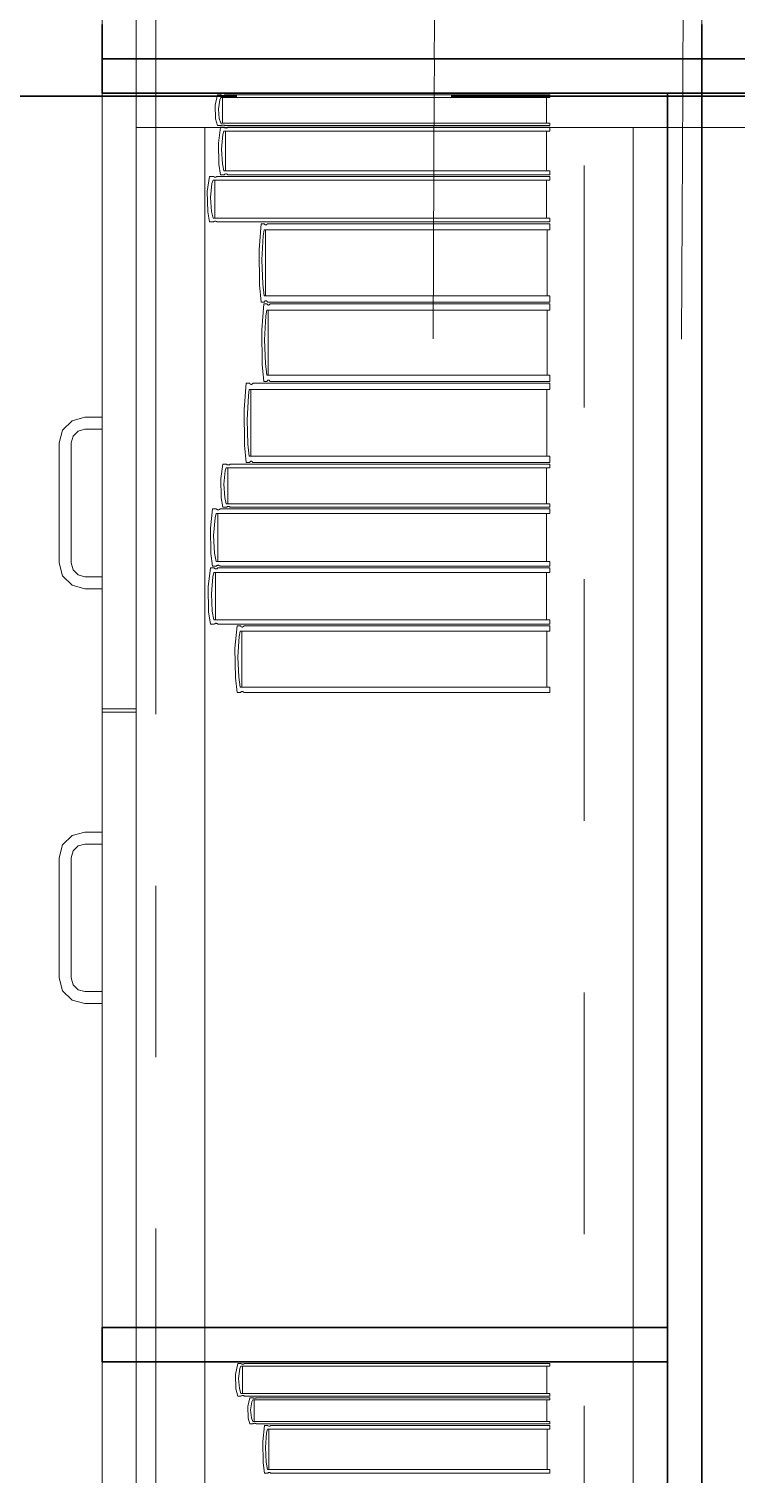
# Model space of a CAD drawing. Header units: inches. Extents: x -19 to 5698, y -728 to 92.
# Drawn here: x 293.746 to 294.159, y 9.007 to 9.85 of the extents above; entities that cross this region are included whole.
import ezdxf

# ---------------------------------------------------------------- set-up
doc = ezdxf.new("R2010")
doc.units = ezdxf.units.IN
doc.header["$MEASUREMENT"] = 0
doc.set_wipeout_variables(frame=1)
for name, pattern in [('HIDDEN', [0.375, 0.25, -0.125]), ('Hidden Line', [0.195611, 0.141111, -0.0545]), ('Punto & Raya', [0.65, 0.5, -0.075, 0, -0.075]), ('RAYITAS', [0.375, 0.25, -0.125]), ('Wipeout_Contour', [1, 0, -1])]:
    doc.linetypes.add(name, pattern=pattern)
for name, color, linetype, lineweight in [('00 conduct tomacorr', 120, 'HIDDEN', 30), ('T-TECHO-E', 150, 'Continuous', 20), ('TOMACORRIENTE', 22, 'RAYITAS', 9)]:
    doc.layers.add(name, color=color, linetype=linetype, lineweight=lineweight)
for name, color, linetype in [('02 _ ARQ _ ALB _ Ejes Generales', 251, 'Continuous'), ('08 _ STR _ EXT _ 09 Vigas', 251, 'Continuous'), ('Interior - Mobiliario', 7, 'Continuous')]:
    doc.layers.add(name, color=color, linetype=linetype)

# ---------------------------------------------------------------- blocks, each defined once
blk = doc.blocks.new('a')
at = {"layer": 'TOMACORRIENTE', "ltscale": 0.05}
h = blk.add_hatch(color=4, dxfattribs=at)
edge = h.paths.add_edge_path()
edge.add_arc((0, 0.0752), 0.02106, 0, 360)
at = {"layer": 'TOMACORRIENTE', "color": 4}
for p, q in [((-0.14553, 0.09625), (-0.0515, 0.09625)), ((-0.09851, 0.09625), (-0.09851, -0.09657)), ((0, 0.09625), (0, -0.09625)), ((0.06232, -0.09625), (0.06232, 0.09625))]:
    blk.add_line(p, q, dxfattribs=at)
blk.add_circle((0, 0.0752), 0.02106, dxfattribs=at)
blk = doc.blocks.new('CABLE 3FACE')
at = {"layer": 'T-TECHO-E', "rotation": 59.94170052614085}
blk.add_blockref('a', (0, 0), dxfattribs=at)

msp = doc.modelspace()

# ---------------------------------------------------------------- linework, layer by layer
at = {"layer": 'Interior - Mobiliario', "color": 175, "linetype": 'Continuous', "lineweight": 13}
for p, q in [((293.80862, 8.35227), (293.80862, 9.81227)), ((293.80862, 9.81227), (294.11862, 9.81227)), ((294.11862, 9.81227), (294.11862, 8.35227)), ((293.8549, 9.79732), (293.85466, 9.80531)), ((293.85597, 9.7934), (293.8549, 9.79732)), ((293.85652, 9.80301), (293.85701, 9.79751)), ((293.85701, 9.79751), (293.85791, 9.79483)), ((293.80862, 9.79227), (293.84862, 9.79227)), ((293.84862, 9.79227), (294.09862, 9.79227)), ((293.85807, 9.7934), (293.85597, 9.7934)), ((293.85652, 9.78317), (293.85781, 9.7924)), ((293.85781, 9.7924), (293.8599, 9.7924)), ((293.85791, 9.79483), (294.04996, 9.79483)), ((293.85818, 9.79347), (293.85807, 9.7934)), ((293.85843, 9.79358), (293.85818, 9.79347)), ((293.85916, 9.78809), (293.85836, 9.77961)), ((293.85869, 9.79365), (293.85843, 9.79358)), ((293.85897, 9.7937), (293.85869, 9.79365)), ((293.85926, 9.7937), (293.85897, 9.7937)), ((293.85973, 9.79019), (293.85916, 9.78809)), ((293.85954, 9.79367), (293.85926, 9.7937)), ((293.85981, 9.7936), (293.85954, 9.79367)), ((294.04996, 9.79019), (293.85973, 9.79019)), ((293.86006, 9.7935), (293.85981, 9.7936)), ((293.8599, 9.7924), (293.86005, 9.79225)), ((293.86005, 9.79225), (293.8603, 9.79209)), ((293.86022, 9.7934), (293.86006, 9.7935)), ((294.04996, 9.7934), (293.86022, 9.7934)), ((293.8603, 9.79209), (293.86057, 9.79199)), ((293.86057, 9.79199), (293.86085, 9.79194)), ((293.86069, 9.76695), (293.86069, 9.79019)), ((293.86085, 9.79194), (293.86113, 9.79194)), ((293.86113, 9.79194), (293.86141, 9.79201)), ((293.86141, 9.79201), (293.86168, 9.79213)), ((293.86168, 9.79213), (293.86192, 9.79229)), ((293.86192, 9.79229), (293.86202, 9.7924)), ((293.86202, 9.7924), (294.04996, 9.7924)), ((294.04804, 9.79019), (294.04804, 9.76695)), ((294.04996, 9.79483), (294.04996, 9.7934)), ((294.04996, 9.7924), (294.04996, 9.79019)), ((293.85676, 9.7708), (293.85652, 9.78317)), ((293.85836, 9.77961), (293.85885, 9.77109)), ((293.85781, 9.76473), (293.85676, 9.7708)), ((293.85885, 9.77109), (293.85973, 9.76695)), ((293.85006, 9.75487), (293.85139, 9.76373)), ((293.85139, 9.76373), (293.85355, 9.76373)), ((293.85338, 9.76161), (293.85279, 9.75959)), ((294.04996, 9.76161), (293.85338, 9.76161)), ((293.85355, 9.76373), (293.85371, 9.76359)), ((293.85371, 9.76359), (293.85397, 9.76344)), ((293.85397, 9.76344), (293.85425, 9.76334)), ((293.85425, 9.76334), (293.85453, 9.76329)), ((293.85437, 9.73929), (293.85437, 9.76161)), ((293.85453, 9.76329), (293.85483, 9.76329)), ((293.85483, 9.76329), (293.85511, 9.76335)), ((293.85511, 9.76335), (293.85539, 9.76347)), ((293.85539, 9.76347), (293.85564, 9.76363)), ((293.85564, 9.76363), (293.85575, 9.76373)), ((293.85575, 9.76373), (294.04996, 9.76373)), ((293.8599, 9.76473), (293.85781, 9.76473)), ((293.85973, 9.76695), (294.04996, 9.76695)), ((293.86, 9.76484), (293.8599, 9.76473)), ((293.86025, 9.76501), (293.86, 9.76484)), ((293.86051, 9.76512), (293.86025, 9.76501)), ((293.86079, 9.76519), (293.86051, 9.76512)), ((293.86107, 9.76519), (293.86079, 9.76519)), ((293.86135, 9.76514), (293.86107, 9.76519)), ((293.86162, 9.76504), (293.86135, 9.76514)), ((293.86187, 9.76488), (293.86162, 9.76504)), ((293.86202, 9.76473), (293.86187, 9.76488)), ((294.04996, 9.76473), (293.86202, 9.76473)), ((294.04798, 9.76161), (294.04798, 9.73929)), ((294.04996, 9.76695), (294.04996, 9.76473)), ((294.04996, 9.76373), (294.04996, 9.76161)), ((293.8503, 9.74299), (293.85006, 9.75487)), ((293.85279, 9.75959), (293.85196, 9.75144)), ((293.85196, 9.75144), (293.85246, 9.74327)), ((293.85139, 9.73716), (293.8503, 9.74299)), ((293.85355, 9.73716), (293.85139, 9.73716)), ((293.85246, 9.74327), (293.85338, 9.73929)), ((293.85338, 9.73929), (294.04996, 9.73929)), ((293.85366, 9.73726), (293.85355, 9.73716)), ((293.85391, 9.73743), (293.85366, 9.73726)), ((293.85418, 9.73754), (293.85391, 9.73743)), ((293.85447, 9.7376), (293.85418, 9.73754)), ((293.85476, 9.73761), (293.85447, 9.7376)), ((293.85505, 9.73756), (293.85476, 9.73761)), ((293.85533, 9.73746), (293.85505, 9.73756)), ((293.85558, 9.7373), (293.85533, 9.73746)), ((293.85575, 9.73716), (293.85558, 9.7373)), ((294.04996, 9.73716), (293.85575, 9.73716)), ((293.88034, 9.72091), (293.88147, 9.73616)), ((293.88147, 9.73616), (293.88331, 9.73616)), ((293.88331, 9.73616), (293.88344, 9.73592)), ((293.88508, 9.73598), (293.88517, 9.73616)), ((293.88517, 9.73616), (294.04996, 9.73616)), ((294.04996, 9.73929), (294.04996, 9.73716)), ((294.04996, 9.73616), (294.04996, 9.7325)), ((293.88266, 9.72904), (293.88196, 9.71502)), ((293.88316, 9.7325), (293.88266, 9.72904)), ((294.04996, 9.7325), (293.88316, 9.7325)), ((293.88344, 9.73592), (293.88366, 9.73565)), ((293.88366, 9.73565), (293.8839, 9.73548)), ((293.8839, 9.73548), (293.88414, 9.7354)), ((293.884, 9.69409), (293.884, 9.7325)), ((293.88414, 9.7354), (293.88439, 9.73541)), ((293.88439, 9.73541), (293.88463, 9.73551)), ((293.88463, 9.73551), (293.88487, 9.73571)), ((293.88487, 9.73571), (293.88508, 9.73598)), ((294.04828, 9.7325), (294.04828, 9.69409)), ((293.88055, 9.70046), (293.88034, 9.72091)), ((293.88196, 9.71502), (293.88238, 9.70094)), ((293.88147, 9.69043), (293.88055, 9.70046)), ((293.88238, 9.70094), (293.88316, 9.69409)), ((293.88316, 9.69409), (294.04996, 9.69409)), ((294.04996, 9.69409), (294.04996, 9.69043)), ((293.88331, 9.69043), (293.88147, 9.69043)), ((293.88192, 9.67433), (293.88304, 9.68943)), ((293.88304, 9.68943), (293.88486, 9.68943)), ((293.8834, 9.69061), (293.88331, 9.69043)), ((293.88361, 9.69089), (293.8834, 9.69061)), ((293.88384, 9.69108), (293.88361, 9.69089)), ((293.88409, 9.69119), (293.88384, 9.69108)), ((293.88434, 9.6912), (293.88409, 9.69119)), ((293.88471, 9.68581), (293.88422, 9.68238)), ((293.88458, 9.69111), (293.88434, 9.6912)), ((293.88482, 9.69094), (293.88458, 9.69111)), ((294.04996, 9.68581), (293.88471, 9.68581)), ((293.88503, 9.69068), (293.88482, 9.69094)), ((293.88486, 9.68943), (293.88499, 9.68919)), ((293.88499, 9.68919), (293.88521, 9.68893)), ((293.88517, 9.69043), (293.88503, 9.69068)), ((294.04996, 9.69043), (293.88517, 9.69043)), ((293.88521, 9.68893), (293.88544, 9.68876)), ((293.88544, 9.68876), (293.88569, 9.68868)), ((293.88555, 9.64777), (293.88555, 9.68581)), ((293.88569, 9.68868), (293.88593, 9.68869)), ((293.88593, 9.68869), (293.88617, 9.68879)), ((293.88617, 9.68879), (293.8864, 9.68898)), ((293.8864, 9.68898), (293.88661, 9.68926)), ((293.88661, 9.68926), (293.88671, 9.68943)), ((293.88671, 9.68943), (294.04996, 9.68943)), ((294.0483, 9.68581), (294.0483, 9.64777)), ((294.04996, 9.68943), (294.04996, 9.68581)), ((293.88422, 9.68238), (293.88352, 9.66849)), ((293.88213, 9.65408), (293.88192, 9.67433)), ((293.88352, 9.66849), (293.88395, 9.65455)), ((293.88304, 9.64415), (293.88213, 9.65408)), ((293.88395, 9.65455), (293.88471, 9.64777)), ((293.88486, 9.64415), (293.88304, 9.64415)), ((293.88471, 9.64777), (294.04996, 9.64777)), ((293.88495, 9.64433), (293.88486, 9.64415)), ((293.88516, 9.6446), (293.88495, 9.64433)), ((293.88539, 9.64479), (293.88516, 9.6446)), ((293.88563, 9.6449), (293.88539, 9.64479)), ((293.88588, 9.64491), (293.88563, 9.6449)), ((293.88612, 9.64482), (293.88588, 9.64491)), ((293.88635, 9.64465), (293.88612, 9.64482)), ((293.88657, 9.64439), (293.88635, 9.64465)), ((293.88671, 9.64415), (293.88657, 9.64439)), ((294.04996, 9.64415), (293.88671, 9.64415)), ((294.04996, 9.64777), (294.04996, 9.64415)), ((293.87158, 9.62771), (293.87277, 9.64315)), ((293.87277, 9.64315), (293.8747, 9.64315)), ((293.87402, 9.63593), (293.87328, 9.62173)), ((293.87454, 9.63945), (293.87402, 9.63593)), ((294.04996, 9.63945), (293.87454, 9.63945)), ((293.8747, 9.64315), (293.87484, 9.6429)), ((293.87484, 9.6429), (293.87507, 9.64264)), ((293.87507, 9.64264), (293.87532, 9.64246)), ((293.87532, 9.64246), (293.87558, 9.64238)), ((293.87543, 9.60055), (293.87543, 9.63945)), ((293.87558, 9.64238), (293.87584, 9.64239)), ((293.87584, 9.64239), (293.87609, 9.64249)), ((293.87609, 9.64249), (293.87634, 9.64269)), ((293.87634, 9.64269), (293.87656, 9.64297)), ((293.87656, 9.64297), (293.87666, 9.64315)), ((293.87666, 9.64315), (294.04996, 9.64315)), ((294.04819, 9.63945), (294.04819, 9.60055)), ((294.04996, 9.64315), (294.04996, 9.63945)), ((293.8718, 9.607), (293.87158, 9.62771)), ((293.76563, 9.61577), (293.77112, 9.62126)), ((293.77112, 9.62126), (293.77862, 9.62327)), ((293.77862, 9.62327), (293.78862, 9.62327)), ((293.78862, 9.62327), (293.78862, 9.61627)), ((293.87328, 9.62173), (293.87373, 9.60748)), ((293.76362, 9.60827), (293.76563, 9.61577)), ((293.77169, 9.61227), (293.77062, 9.60827)), ((293.77462, 9.6152), (293.77169, 9.61227)), ((293.77862, 9.61627), (293.77462, 9.6152)), ((293.78862, 9.61627), (293.77862, 9.61627)), ((293.76362, 9.53827), (293.76362, 9.60827)), ((293.77062, 9.60827), (293.77062, 9.53827)), ((293.87277, 9.59684), (293.8718, 9.607)), ((293.87373, 9.60748), (293.87454, 9.60055)), ((293.85793, 9.58748), (293.85921, 9.59584)), ((293.85921, 9.59584), (293.86128, 9.59584)), ((293.86111, 9.59384), (293.86055, 9.59194)), ((294.04996, 9.59384), (293.86111, 9.59384)), ((293.86128, 9.59584), (293.86144, 9.59571)), ((293.86144, 9.59571), (293.86168, 9.59556)), ((293.86168, 9.59556), (293.86195, 9.59547)), ((293.86195, 9.59547), (293.86223, 9.59542)), ((293.86207, 9.57279), (293.86207, 9.59384)), ((293.86223, 9.59542), (293.86251, 9.59543)), ((293.86251, 9.59543), (293.86278, 9.59549)), ((293.86278, 9.59549), (293.86305, 9.59559)), ((293.86305, 9.59559), (293.86329, 9.59574)), ((293.86329, 9.59574), (293.86339, 9.59584)), ((293.86339, 9.59584), (294.04996, 9.59584)), ((293.8747, 9.59684), (293.87277, 9.59684)), ((293.87454, 9.60055), (294.04996, 9.60055)), ((293.8748, 9.59702), (293.8747, 9.59684)), ((293.87502, 9.5973), (293.8748, 9.59702)), ((293.87526, 9.5975), (293.87502, 9.5973)), ((293.87552, 9.5976), (293.87526, 9.5975)), ((293.87578, 9.59762), (293.87552, 9.5976)), ((293.87604, 9.59753), (293.87578, 9.59762)), ((293.87629, 9.59735), (293.87604, 9.59753)), ((293.87651, 9.59709), (293.87629, 9.59735)), ((293.87666, 9.59684), (293.87651, 9.59709)), ((294.04996, 9.59684), (293.87666, 9.59684)), ((294.04806, 9.59384), (294.04806, 9.57279)), ((294.04996, 9.60055), (294.04996, 9.59684)), ((294.04996, 9.59584), (294.04996, 9.59384)), ((293.85816, 9.57628), (293.85793, 9.58748)), ((293.86055, 9.59194), (293.85975, 9.58425)), ((293.85921, 9.57078), (293.85816, 9.57628)), ((293.85975, 9.58425), (293.86024, 9.57654)), ((293.86024, 9.57654), (293.86111, 9.57279)), ((293.85184, 9.55865), (293.85316, 9.56978)), ((293.85316, 9.56978), (293.8553, 9.56978)), ((293.8553, 9.56978), (293.85546, 9.5696)), ((293.85546, 9.5696), (293.85572, 9.56941)), ((293.85572, 9.56941), (293.85599, 9.56929)), ((293.85599, 9.56929), (293.85628, 9.56922)), ((293.85628, 9.56922), (293.85657, 9.56923)), ((293.85657, 9.56923), (293.85685, 9.56931)), ((293.85685, 9.56931), (293.85712, 9.56945)), ((293.85712, 9.56945), (293.85737, 9.56965)), ((293.85737, 9.56965), (293.85748, 9.56978)), ((293.85748, 9.56978), (294.04996, 9.56978)), ((293.86128, 9.57078), (293.85921, 9.57078)), ((293.86111, 9.57279), (294.04996, 9.57279)), ((293.86139, 9.57088), (293.86128, 9.57078)), ((293.86163, 9.57103), (293.86139, 9.57088)), ((293.86189, 9.57114), (293.86163, 9.57103)), ((293.86216, 9.5712), (293.86189, 9.57114)), ((293.86245, 9.5712), (293.86216, 9.5712)), ((293.86272, 9.57116), (293.86245, 9.5712)), ((293.86299, 9.57106), (293.86272, 9.57116)), ((293.86324, 9.57092), (293.86299, 9.57106)), ((293.86339, 9.57078), (293.86324, 9.57092)), ((294.04996, 9.57078), (293.86339, 9.57078)), ((294.04996, 9.57279), (294.04996, 9.57078)), ((294.04996, 9.56978), (294.04996, 9.56711)), ((293.85455, 9.56458), (293.85373, 9.55434)), ((293.85513, 9.56711), (293.85455, 9.56458)), ((294.04996, 9.56711), (293.85513, 9.56711)), ((293.85611, 9.53906), (293.85611, 9.56711)), ((294.048, 9.56711), (294.048, 9.53906)), ((293.85209, 9.54371), (293.85184, 9.55865)), ((293.85373, 9.55434), (293.85423, 9.54406)), ((293.85316, 9.53639), (293.85209, 9.54371)), ((293.85423, 9.54406), (293.85513, 9.53906)), ((293.76563, 9.53077), (293.76362, 9.53827)), ((293.77062, 9.53827), (293.77169, 9.53427)), ((293.77169, 9.53427), (293.77462, 9.53134)), ((293.85052, 9.52443), (293.85185, 9.53539)), ((293.85185, 9.53539), (293.85401, 9.53539)), ((293.8553, 9.53639), (293.85316, 9.53639)), ((293.85401, 9.53539), (293.85417, 9.53521)), ((293.85417, 9.53521), (293.85443, 9.53502)), ((293.85443, 9.53502), (293.8547, 9.5349)), ((293.8547, 9.5349), (293.85499, 9.53484)), ((293.85499, 9.53484), (293.85528, 9.53485)), ((293.85513, 9.53906), (294.04996, 9.53906)), ((293.85528, 9.53485), (293.85557, 9.53492)), ((293.85541, 9.53652), (293.8553, 9.53639)), ((293.85566, 9.53672), (293.85541, 9.53652)), ((293.85557, 9.53492), (293.85584, 9.53506)), ((293.85593, 9.53686), (293.85566, 9.53672)), ((293.85584, 9.53506), (293.85609, 9.53526)), ((293.85622, 9.53694), (293.85593, 9.53686)), ((293.85609, 9.53526), (293.8562, 9.53539)), ((293.8562, 9.53539), (294.04996, 9.53539)), ((293.85651, 9.53695), (293.85622, 9.53694)), ((293.85679, 9.53688), (293.85651, 9.53695)), ((293.85707, 9.53676), (293.85679, 9.53688)), ((293.85732, 9.53657), (293.85707, 9.53676)), ((293.85748, 9.53639), (293.85732, 9.53657)), ((294.04996, 9.53639), (293.85748, 9.53639)), ((294.04996, 9.53906), (294.04996, 9.53639)), ((294.04996, 9.53539), (294.04996, 9.53276)), ((293.77112, 9.52528), (293.76563, 9.53077)), ((293.77462, 9.53134), (293.77862, 9.53027)), ((293.77862, 9.53027), (293.78862, 9.53027)), ((293.78862, 9.53027), (293.78862, 9.52327)), ((293.85325, 9.53026), (293.85242, 9.52019)), ((293.85383, 9.53276), (293.85325, 9.53026)), ((294.04996, 9.53276), (293.85383, 9.53276)), ((293.85482, 9.50515), (293.85482, 9.53276)), ((294.04798, 9.53276), (294.04798, 9.50515)), ((293.77862, 9.52327), (293.77112, 9.52528)), ((293.78862, 9.52327), (293.77862, 9.52327)), ((293.85077, 9.50973), (293.85052, 9.52443)), ((293.85242, 9.52019), (293.85292, 9.51007)), ((293.85185, 9.50252), (293.85077, 9.50973)), ((293.85292, 9.51007), (293.85383, 9.50515)), ((293.85401, 9.50252), (293.85185, 9.50252)), ((293.85383, 9.50515), (294.04996, 9.50515)), ((293.85412, 9.50265), (293.85401, 9.50252)), ((293.85437, 9.50284), (293.85412, 9.50265)), ((293.85464, 9.50298), (293.85437, 9.50284)), ((293.85493, 9.50306), (293.85464, 9.50298)), ((293.85522, 9.50307), (293.85493, 9.50306)), ((293.85551, 9.50301), (293.85522, 9.50307)), ((293.85578, 9.50288), (293.85551, 9.50301)), ((293.85604, 9.50269), (293.85578, 9.50288)), ((293.8562, 9.50252), (293.85604, 9.50269)), ((294.04996, 9.50252), (293.8562, 9.50252)), ((293.86621, 9.48855), (293.86743, 9.50152)), ((293.86743, 9.50152), (293.86942, 9.50152)), ((293.86942, 9.50152), (293.86957, 9.50131)), ((293.86957, 9.50131), (293.8698, 9.50109)), ((293.8698, 9.50109), (293.87006, 9.50094)), ((293.87006, 9.50094), (293.87032, 9.50087)), ((293.87032, 9.50087), (293.87059, 9.50088)), ((293.87059, 9.50088), (293.87086, 9.50097)), ((293.87086, 9.50097), (293.87111, 9.50113)), ((293.87111, 9.50113), (293.87134, 9.50137)), ((293.87134, 9.50137), (293.87144, 9.50152)), ((293.87144, 9.50152), (294.04996, 9.50152)), ((294.04996, 9.50515), (294.04996, 9.50252)), ((294.04996, 9.50152), (294.04996, 9.49841)), ((293.86872, 9.49546), (293.86796, 9.48354)), ((293.86926, 9.49841), (293.86872, 9.49546)), ((294.04996, 9.49841), (293.86926, 9.49841)), ((293.87017, 9.46576), (293.87017, 9.49841)), ((294.04814, 9.49841), (294.04814, 9.46576)), ((293.86644, 9.47117), (293.86621, 9.48855)), ((293.86796, 9.48354), (293.86842, 9.47158)), ((293.86743, 9.46265), (293.86644, 9.47117)), ((293.86842, 9.47158), (293.86926, 9.46576)), ((293.86942, 9.46265), (293.86743, 9.46265)), ((293.86926, 9.46576), (294.04996, 9.46576)), ((293.86952, 9.4628), (293.86942, 9.46265)), ((293.86975, 9.46303), (293.86952, 9.4628)), ((293.87, 9.4632), (293.86975, 9.46303)), ((293.87026, 9.46329), (293.87, 9.4632)), ((293.87053, 9.4633), (293.87026, 9.46329)), ((293.8708, 9.46322), (293.87053, 9.4633)), ((293.87105, 9.46308), (293.8708, 9.46322)), ((293.87129, 9.46285), (293.87105, 9.46308)), ((293.87144, 9.46265), (293.87129, 9.46285)), ((294.04996, 9.46265), (293.87144, 9.46265)), ((294.04996, 9.46576), (294.04996, 9.46265)), ((293.78862, 9.45327), (293.80862, 9.45327)), ((293.78862, 9.45127), (293.80862, 9.45127)), ((293.76563, 9.37377), (293.76362, 9.36627)), ((293.77112, 9.37926), (293.76563, 9.37377)), ((293.77862, 9.38127), (293.77112, 9.37926)), ((293.77462, 9.3732), (293.77862, 9.37427)), ((293.78862, 9.38127), (293.77862, 9.38127)), ((293.77862, 9.37427), (293.78862, 9.37427)), ((293.78862, 9.37427), (293.78862, 9.38127)), ((293.76362, 9.36627), (293.76362, 9.29627)), ((293.77062, 9.36627), (293.77169, 9.37027)), ((293.77062, 9.29627), (293.77062, 9.36627)), ((293.77169, 9.37027), (293.77462, 9.3732)), ((293.76362, 9.29627), (293.76563, 9.28877)), ((293.77169, 9.29227), (293.77062, 9.29627)), ((293.77462, 9.28934), (293.77169, 9.29227)), ((293.76563, 9.28877), (293.77112, 9.28328)), ((293.77112, 9.28328), (293.77862, 9.28127)), ((293.77862, 9.28827), (293.77462, 9.28934)), ((293.78862, 9.28827), (293.77862, 9.28827)), ((293.77862, 9.28127), (293.78862, 9.28127)), ((293.78862, 9.28127), (293.78862, 9.28827)), ((293.86679, 9.05648), (293.86656, 9.06495)), ((293.8683, 9.06251), (293.86877, 9.05668)), ((293.86778, 9.05232), (293.86679, 9.05648)), ((293.86877, 9.05668), (293.8696, 9.05384)), ((293.8696, 9.05384), (294.04996, 9.05384)), ((294.04996, 9.05384), (294.04996, 9.05232)), ((293.86976, 9.05232), (293.86778, 9.05232)), ((293.86986, 9.0524), (293.86976, 9.05232)), ((293.87009, 9.05251), (293.86986, 9.0524)), ((293.87034, 9.05259), (293.87009, 9.05251)), ((293.87061, 9.05264), (293.87034, 9.05259)), ((293.87088, 9.05264), (293.87061, 9.05264)), ((293.87114, 9.05261), (293.87088, 9.05264)), ((293.8714, 9.05253), (293.87114, 9.05261)), ((293.87163, 9.05243), (293.8714, 9.05253)), ((293.87178, 9.05232), (293.87163, 9.05243)), ((294.04996, 9.05232), (293.87178, 9.05232)), ((293.87362, 9.04628), (293.8748, 9.05132)), ((293.87384, 9.03951), (293.87362, 9.04628)), ((293.8748, 9.05132), (293.8767, 9.05132)), ((293.87603, 9.04897), (293.8753, 9.04433)), ((293.87655, 9.05011), (293.87603, 9.04897)), ((294.04996, 9.05011), (293.87655, 9.05011)), ((293.8767, 9.05132), (293.87685, 9.05124)), ((293.87685, 9.05124), (293.87707, 9.05116)), ((293.87707, 9.05116), (293.87732, 9.0511)), ((293.87732, 9.0511), (293.87757, 9.05107)), ((293.87743, 9.03741), (293.87743, 9.05011)), ((293.87757, 9.05107), (293.87783, 9.05107)), ((293.87783, 9.05107), (293.87809, 9.05111)), ((293.87809, 9.05111), (293.87833, 9.05117)), ((293.87833, 9.05117), (293.87855, 9.05127)), ((293.87855, 9.05127), (293.87864, 9.05132)), ((293.87864, 9.05132), (294.04996, 9.05132)), ((294.04821, 9.05011), (294.04821, 9.03741)), ((294.04996, 9.05132), (294.04996, 9.05011)), ((293.8748, 9.0362), (293.87384, 9.03951)), ((293.8753, 9.04433), (293.87575, 9.03967)), ((293.87575, 9.03967), (293.87655, 9.03741)), ((293.87655, 9.03741), (294.04996, 9.03741)), ((294.04996, 9.03741), (294.04996, 9.0362)), ((293.8767, 9.0362), (293.8748, 9.0362)), ((293.8768, 9.03626), (293.8767, 9.0362)), ((293.87702, 9.03635), (293.8768, 9.03626)), ((293.87726, 9.03641), (293.87702, 9.03635)), ((293.87752, 9.03645), (293.87726, 9.03641)), ((293.87778, 9.03645), (293.87752, 9.03645)), ((293.87803, 9.03642), (293.87778, 9.03645)), ((293.87827, 9.03636), (293.87803, 9.03642)), ((293.8785, 9.03628), (293.87827, 9.03636)), ((293.87864, 9.0362), (293.8785, 9.03628)), ((294.04996, 9.0362), (293.87864, 9.0362)), ((293.88237, 9.0259), (293.88348, 9.0352)), ((293.88348, 9.0352), (293.88529, 9.0352)), ((293.88466, 9.03085), (293.88396, 9.0223)), ((293.88515, 9.03297), (293.88466, 9.03085)), ((294.04996, 9.03297), (293.88515, 9.03297)), ((293.88529, 9.0352), (293.88543, 9.03505)), ((293.88543, 9.03505), (293.88565, 9.03489)), ((293.88565, 9.03489), (293.88588, 9.03478)), ((293.88588, 9.03478), (293.88612, 9.03473)), ((293.88598, 9.00955), (293.88598, 9.03297)), ((293.88612, 9.03473), (293.88637, 9.03474)), ((293.88637, 9.03474), (293.88661, 9.0348)), ((293.88661, 9.0348), (293.88684, 9.03492)), ((293.88684, 9.03492), (293.88704, 9.03509)), ((293.88704, 9.03509), (293.88714, 9.0352)), ((293.88714, 9.0352), (294.04996, 9.0352)), ((294.0483, 9.03297), (294.0483, 9.00955)), ((294.04996, 9.0352), (294.04996, 9.03297)), ((293.88257, 9.01343), (293.88237, 9.0259)), ((293.88396, 9.0223), (293.88438, 9.01372)), ((293.88348, 9.00732), (293.88257, 9.01343)), ((293.88438, 9.01372), (293.88515, 9.00955)), ((293.88529, 9.00732), (293.88348, 9.00732)), ((293.88515, 9.00955), (294.04996, 9.00955)), ((293.88539, 9.00742), (293.88529, 9.00732)), ((293.8856, 9.00759), (293.88539, 9.00742)), ((293.88583, 9.00771), (293.8856, 9.00759)), ((293.88607, 9.00778), (293.88583, 9.00771)), ((293.88631, 9.00778), (293.88607, 9.00778)), ((293.88655, 9.00773), (293.88631, 9.00778)), ((293.88679, 9.00763), (293.88655, 9.00773)), ((293.887, 9.00747), (293.88679, 9.00763)), ((293.88714, 9.00732), (293.887, 9.00747)), ((294.04996, 9.00732), (293.88714, 9.00732)), ((294.04996, 9.00955), (294.04996, 9.00732))]:
    msp.add_line(p, q, dxfattribs=at)

# ---------------------------------------------------------------- next in the draw order: wipeouts: each hides what was drawn before it
at = {"color": 254, "linetype": 'Wipeout_Contour', "lineweight": 0, "ltscale": 9714.590667}
msp.add_wipeout([(293.78862, 9.07227), (294.11862, 9.07227), (294.11862, 9.09227), (293.78862, 9.09227)], dxfattribs=at).dxf.layer = 'Interior - Mobiliario'

# ---------------------------------------------------------------- next in the draw order: linework, layer by layer
at = {"layer": 'Interior - Mobiliario', "color": 175, "linetype": 'Continuous', "lineweight": 13}
for p, q in [((293.80862, 8.37227), (293.80862, 9.79227)), ((293.84862, 9.79227), (293.84862, 8.37227)), ((294.09862, 8.37227), (294.09862, 9.79227)), ((293.78862, 9.09227), (293.78862, 9.45127)), ((293.80862, 9.09227), (293.80862, 9.45127)), ((293.78862, 9.07227), (293.78862, 9.09227)), ((293.78862, 9.09227), (294.11862, 9.09227)), ((293.78862, 9.07227), (293.78862, 9.09227)), ((293.78862, 9.09227), (293.80862, 9.09227)), ((294.11862, 9.09227), (294.11862, 9.07227)), ((294.11862, 9.07227), (293.78862, 9.07227)), ((293.78862, 9.07227), (293.78862, 8.71327)), ((293.78862, 9.07227), (293.80862, 9.07227)), ((293.80862, 9.07227), (293.80862, 8.71327)), ((293.86656, 9.06495), (293.86778, 9.07127)), ((293.86778, 9.07127), (293.86976, 9.07127)), ((293.86976, 9.07127), (293.86991, 9.07117)), ((293.86991, 9.07117), (293.87015, 9.07106)), ((293.87015, 9.07106), (293.8704, 9.07099)), ((293.8704, 9.07099), (293.87067, 9.07095)), ((293.87067, 9.07095), (293.87094, 9.07096)), ((293.87094, 9.07096), (293.8712, 9.071)), ((293.8712, 9.071), (293.87145, 9.07108)), ((293.87145, 9.07108), (293.87168, 9.0712)), ((293.87168, 9.0712), (293.87178, 9.07127)), ((293.87178, 9.07127), (294.04996, 9.07127)), ((294.04996, 9.07127), (294.04996, 9.06975)), ((293.86906, 9.06832), (293.8683, 9.06251)), ((293.8696, 9.06975), (293.86906, 9.06832)), ((294.04996, 9.06975), (293.8696, 9.06975)), ((293.87052, 9.05384), (293.87052, 9.06975)), ((294.04814, 9.06975), (294.04814, 9.05384))]:
    msp.add_line(p, q, dxfattribs=at)
at = {"layer": 'Interior - Mobiliario', "color": 175, "linetype": 'Continuous', "lineweight": 30}
for p, q in [((293.78862, 9.09227), (294.11862, 9.09227)), ((293.78862, 9.09227), (293.78862, 9.07227)), ((294.11862, 9.09227), (294.11862, 9.07227)), ((293.78862, 9.07227), (294.11862, 9.07227))]:
    msp.add_line(p, q, dxfattribs=at)

# ---------------------------------------------------------------- next in the draw order: wipeouts: each hides what was drawn before it
at = {"color": 254, "linetype": 'Wipeout_Contour', "lineweight": 0, "ltscale": 9715.291099}
msp.add_wipeout([(294.11862, 8.35227), (294.13862, 8.35227), (294.13862, 9.81227), (294.11862, 9.81227)], dxfattribs=at).dxf.layer = 'Interior - Mobiliario'

# ---------------------------------------------------------------- next in the draw order: linework, layer by layer
at = {"layer": 'Interior - Mobiliario', "color": 175, "linetype": 'Continuous', "lineweight": 30}
for p, q in [((294.11862, 9.81227), (294.13862, 9.81227)), ((294.11862, 9.81227), (294.11862, 8.35227)), ((294.13862, 9.81227), (294.13862, 8.35227))]:
    msp.add_line(p, q, dxfattribs=at)
at = {"layer": 'Interior - Mobiliario', "color": 175, "linetype": 'Continuous', "lineweight": 13}
for p, q in [((294.11862, 8.35227), (294.11862, 9.81227)), ((294.11862, 9.81227), (294.13862, 9.81227)), ((294.13862, 9.81227), (294.13862, 8.35227)), ((294.09862, 9.79227), (294.13862, 9.79227)), ((294.13862, 9.79227), (294.13862, 8.37227)), ((293.78862, 9.09227), (294.11862, 9.09227)), ((294.11862, 9.09227), (294.11862, 9.07227)), ((294.11862, 9.07227), (293.78862, 9.07227))]:
    msp.add_line(p, q, dxfattribs=at)

# ---------------------------------------------------------------- next in the draw order: wipeouts: each hides what was drawn before it
at = {"color": 254, "linetype": 'Wipeout_Contour', "lineweight": 0, "ltscale": 9714.642187}
msp.add_wipeout([(293.78862, 9.81227), (294.13862, 9.81227), (294.13862, 9.83227), (293.78862, 9.83227)], dxfattribs=at).dxf.layer = 'Interior - Mobiliario'

# ---------------------------------------------------------------- next in the draw order: linework, layer by layer
at = {"layer": 'Interior - Mobiliario', "color": 175, "linetype": 'Continuous', "lineweight": 30}
for p, q in [((293.78862, 9.83227), (294.13862, 9.83227)), ((293.78862, 9.83227), (293.78862, 9.81227)), ((294.13862, 9.83227), (294.13862, 9.81227)), ((293.78862, 9.81227), (294.13862, 9.81227))]:
    msp.add_line(p, q, dxfattribs=at)
at = {"layer": 'Interior - Mobiliario', "color": 175, "linetype": 'Continuous', "lineweight": 13}
for p, q in [((293.78862, 9.81227), (293.78862, 9.83227)), ((293.78862, 9.83227), (294.13862, 9.83227)), ((293.78862, 9.83227), (293.78862, 8.33227)), ((294.13862, 9.83227), (293.78862, 9.83227)), ((293.80862, 9.79227), (293.80862, 9.83227)), ((293.80862, 9.83227), (294.13862, 9.83227)), ((294.13862, 9.83227), (294.13862, 9.81227)), ((294.13862, 9.83227), (294.13862, 9.79227)), ((294.13862, 8.33227), (294.13862, 9.83227)), ((294.13862, 9.81227), (293.78862, 9.81227)), ((293.78862, 8.35227), (293.78862, 9.81227)), ((293.78862, 9.81227), (294.13862, 9.81227)), ((293.78862, 8.35227), (293.78862, 9.81227)), ((293.78862, 9.81227), (294.11862, 9.81227)), ((293.78862, 9.81227), (293.78862, 9.45327)), ((293.78862, 9.81227), (293.80862, 9.81227)), ((293.80862, 8.35227), (293.80862, 9.81227)), ((293.80862, 9.81227), (294.11862, 9.81227)), ((293.80862, 8.35227), (293.80862, 9.81227)), ((293.80862, 9.81227), (294.11862, 9.81227)), ((293.80862, 9.81227), (293.80862, 9.45327)), ((294.11862, 9.81227), (294.11862, 8.35227)), ((294.11862, 9.81227), (294.11862, 8.35227)), ((294.11862, 9.81227), (294.11862, 8.35227)), ((294.13862, 9.81227), (294.13862, 8.35227)), ((293.85466, 9.80531), (293.85597, 9.81127)), ((293.85597, 9.81127), (293.85807, 9.81127)), ((293.85733, 9.80849), (293.85652, 9.80301)), ((293.85791, 9.80984), (293.85733, 9.80849)), ((294.04996, 9.80984), (293.85791, 9.80984)), ((293.85807, 9.81127), (293.85823, 9.81117)), ((293.85823, 9.81117), (293.85848, 9.81107)), ((293.85848, 9.81107), (293.85876, 9.811)), ((293.85876, 9.811), (293.85904, 9.81097)), ((293.85888, 9.79483), (293.85888, 9.80984)), ((293.85904, 9.81097), (293.85932, 9.81098)), ((293.85932, 9.81098), (293.8596, 9.81102)), ((293.8596, 9.81102), (293.85987, 9.81109)), ((293.85987, 9.81109), (293.86012, 9.8112)), ((293.86012, 9.8112), (293.86022, 9.81127)), ((293.86022, 9.81127), (294.04996, 9.81127)), ((294.04802, 9.80984), (294.04802, 9.79483)), ((294.04996, 9.81127), (294.04996, 9.80984))]:
    msp.add_line(p, q, dxfattribs=at)

# ---------------------------------------------------------------- next in the draw order: wipeouts: each hides what was drawn before it
at = {"color": 254, "linetype": 'Wipeout_Contour', "lineweight": 0, "ltscale": 9714.642511}
msp.add_wipeout([(293.78862, 9.85227), (293.78862, 9.83227), (294.13862, 9.83227), (294.13862, 9.85227)], dxfattribs=at).dxf.layer = 'Interior - Mobiliario'
at = {"color": 254, "linetype": 'Wipeout_Contour', "lineweight": 0, "ltscale": 9715.371098}
msp.add_wipeout([(294.15862, 8.35227), (294.15862, 9.81227), (294.13862, 9.81227), (294.13862, 8.35227)], dxfattribs=at).dxf.layer = 'Interior - Mobiliario'

# ---------------------------------------------------------------- next in the draw order: linework, layer by layer
at = {"layer": '02 _ ARQ _ ALB _ Ejes Generales', "color": 251, "linetype": 'Punto & Raya', "lineweight": 13, "true_color": 0x636466}
msp.add_line((293.82005, 3.05001), (293.82005, 44.9), dxfattribs=at)
at = {"layer": '08 _ STR _ EXT _ 09 Vigas', "color": 251, "linetype": 'Hidden Line', "lineweight": 13, "true_color": 0x636466}
msp.add_line((294.07005, 7.7), (294.07005, 16.9), dxfattribs=at)
at = {"layer": 'Interior - Mobiliario', "color": 175, "linetype": 'Continuous', "lineweight": 13}
for p, q in [((293.78862, 9.83227), (293.78862, 11.33227)), ((294.13862, 11.33227), (294.13862, 9.83227)), ((293.80862, 9.87227), (293.80862, 9.83227)), ((294.13862, 9.83227), (294.13862, 9.87227)), ((293.78862, 9.85227), (293.78862, 9.83227)), ((294.13862, 9.83227), (294.13862, 9.85227)), ((293.78862, 9.83227), (294.13862, 9.83227)), ((294.13862, 9.83227), (293.78862, 9.83227)), ((293.80862, 9.83227), (294.13862, 9.83227)), ((294.13862, 9.81227), (294.13862, 8.35227)), ((294.15862, 9.81227), (294.13862, 9.81227)), ((294.13862, 9.79227), (294.13862, 8.37227)), ((294.17862, 9.79227), (294.13862, 9.79227))]:
    msp.add_line(p, q, dxfattribs=at)
at = {"layer": 'Interior - Mobiliario', "color": 175, "linetype": 'Continuous', "lineweight": 30}
for p, q in [((293.78862, 9.83227), (293.78862, 9.85227)), ((294.13862, 9.83227), (294.13862, 9.85227)), ((293.78862, 9.83227), (294.13862, 9.83227)), ((294.15862, 9.81227), (294.13862, 9.81227)), ((294.13862, 9.81227), (294.13862, 8.35227))]:
    msp.add_line(p, q, dxfattribs=at)

# ---------------------------------------------------------------- next in the draw order: wipeouts: each hides what was drawn before it
at = {"color": 254, "linetype": 'Wipeout_Contour', "lineweight": 0, "ltscale": 9716.042175}
msp.add_wipeout([(294.48862, 9.81227), (294.48862, 9.83227), (294.13862, 9.83227), (294.13862, 9.81227)], dxfattribs=at).dxf.layer = 'Interior - Mobiliario'

# ---------------------------------------------------------------- next in the draw order: linework, layer by layer
at = {"layer": '00 conduct tomacorr'}
msp.add_line((301.36728, 9.81054, -0.00067), (287.39852, 9.81054, -0.00067), dxfattribs=at)
at = {"layer": 'Interior - Mobiliario', "color": 175, "linetype": 'Continuous', "lineweight": 30}
for p, q in [((294.48862, 9.83227), (294.13862, 9.83227)), ((294.13862, 9.83227), (294.13862, 9.81227)), ((294.48862, 9.81227), (294.13862, 9.81227))]:
    msp.add_line(p, q, dxfattribs=at)
at = {"layer": 'Interior - Mobiliario', "color": 175, "linetype": 'Continuous', "lineweight": 13}
for p, q in [((294.13862, 9.83227), (294.13862, 9.81227)), ((294.48862, 9.83227), (294.13862, 9.83227)), ((294.13862, 9.83227), (294.13862, 9.79227)), ((294.46862, 9.83227), (294.13862, 9.83227)), ((294.13862, 8.33227), (294.13862, 9.83227)), ((294.13862, 9.83227), (294.48862, 9.83227)), ((294.13862, 9.81227), (294.48862, 9.81227)), ((294.13862, 9.81227), (294.13862, 8.35227)), ((294.48862, 9.81227), (294.13862, 9.81227))]:
    msp.add_line(p, q, dxfattribs=at)

# ---------------------------------------------------------------- next in the draw order: wipeouts: each hides what was drawn before it
at = {"color": 254, "linetype": 'Wipeout_Contour', "lineweight": 0, "ltscale": 9716.042499}
msp.add_wipeout([(294.48862, 9.85227), (294.13862, 9.85227), (294.13862, 9.83227), (294.48862, 9.83227)], dxfattribs=at).dxf.layer = 'Interior - Mobiliario'

# ---------------------------------------------------------------- next in the draw order: linework, layer by layer
at = {"layer": 'Interior - Mobiliario', "color": 175, "linetype": 'Continuous', "lineweight": 13}
for p, q in [((294.13862, 11.33227), (294.13862, 9.83227)), ((294.13862, 9.83227), (294.13862, 9.87227)), ((294.13862, 9.83227), (294.13862, 9.85227)), ((294.48862, 9.83227), (294.13862, 9.83227)), ((294.46862, 9.83227), (294.13862, 9.83227)), ((294.13862, 9.83227), (294.48862, 9.83227))]:
    msp.add_line(p, q, dxfattribs=at)
at = {"layer": 'Interior - Mobiliario', "color": 175, "linetype": 'Continuous', "lineweight": 30}
for p, q in [((294.13862, 9.83227), (294.13862, 9.85227)), ((294.48862, 9.83227), (294.13862, 9.83227))]:
    msp.add_line(p, q, dxfattribs=at)

# ---------------------------------------------------------------- next in the draw order: block references
at = {"layer": '00 conduct tomacorr', "xscale": 1.47256122672843, "yscale": 1.47256122672843, "zscale": 1.47256122672843, "rotation": 299.7894777823319}
msp.add_blockref('CABLE 3FACE', (294.12749, 9.81054, -0.00067), dxfattribs=at)

doc.saveas('drawing.dxf')
